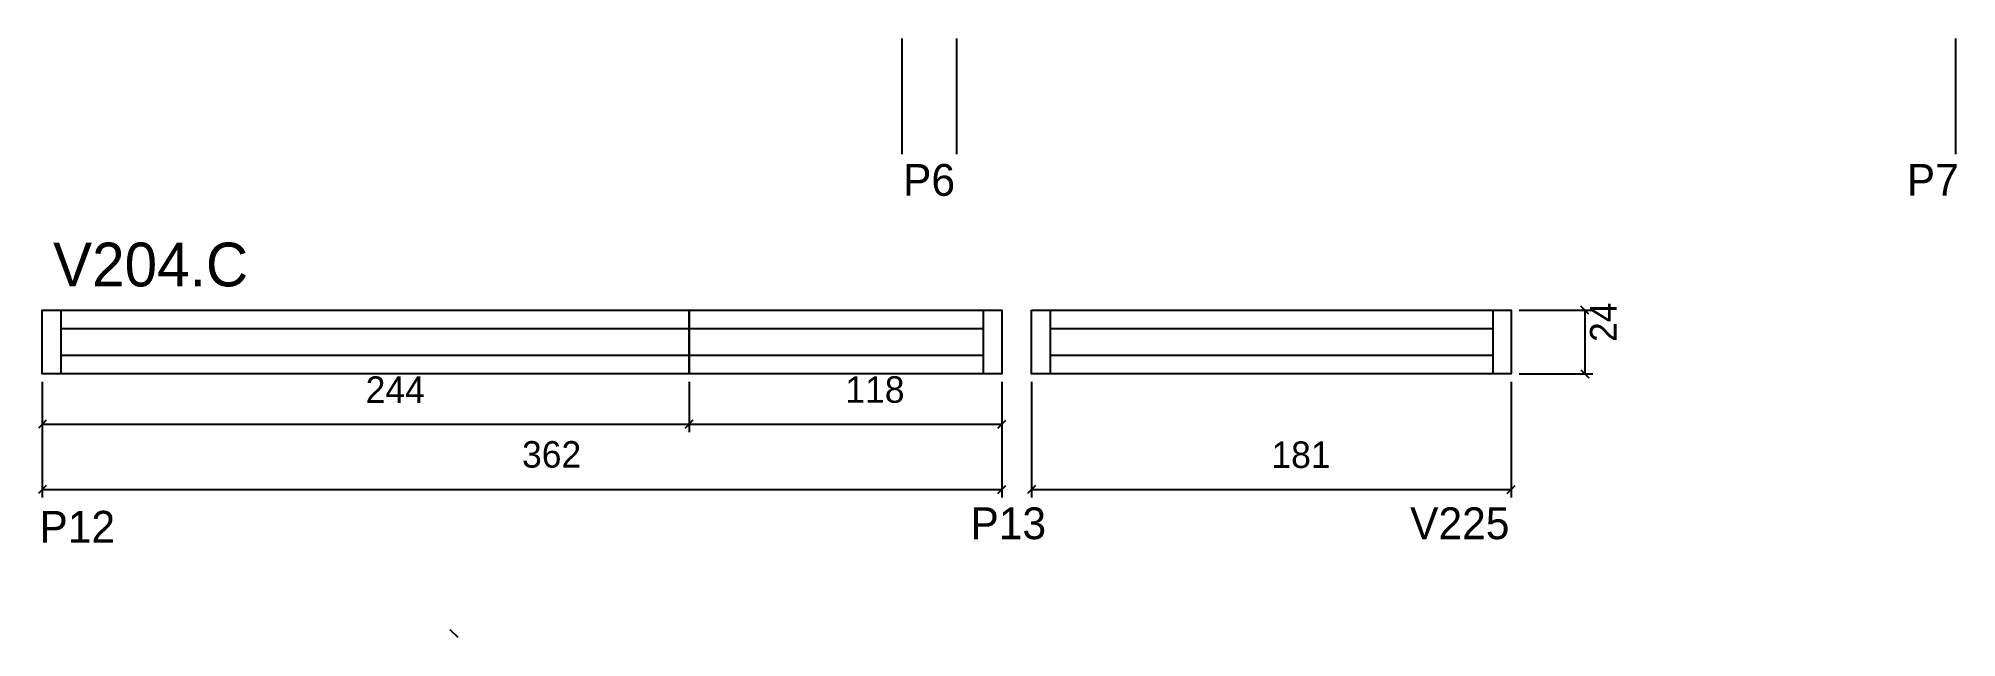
# Model space of a CAD drawing. Header units: metres. Extents: x 2121 to 2844, y 17344 to 17570.
import ezdxf

# ---------------------------------------------------------------- set-up
doc = ezdxf.new("R2010")
doc.units = ezdxf.units.M
for name, color, linetype in [('5', 7, 'Continuous'), ('COTA', 7, 'Continuous'), ('NOMENCLATURA', 7, 'Continuous'), ('Painéis', 7, 'Continuous'), ('SARR_2.2x7', 7, 'Continuous')]:
    doc.layers.add(name, color=color, linetype=linetype)

msp = doc.modelspace()

# ---------------------------------------------------------------- linework, layer by layer
at = {"layer": 'COTA', "color": 4, "lineweight": 25}
for p, q in [((2446.43, 17570.49), (2446.43, 17526.85)), ((2466.98, 17570.49), (2466.98, 17526.85)), ((2843.98, 17570.49), (2843.98, 17526.85)), ((2122.09, 17440.95), (2122.09, 17421.89)), ((2122.09, 17440.95), (2122.09, 17397.31)), ((2366.09, 17440.95), (2366.09, 17421.89)), ((2366.09, 17440.95), (2366.09, 17421.89)), ((2484.09, 17440.95), (2484.09, 17421.89)), ((2484.09, 17440.95), (2484.09, 17397.31)), ((2495.34, 17440.95), (2495.34, 17397.31)), ((2676.34, 17440.95), (2676.34, 17397.31)), ((2122.09, 17424.89), (2366.09, 17424.89)), ((2366.09, 17424.89), (2484.09, 17424.89)), ((2122.09, 17400.31), (2484.09, 17400.31)), ((2495.34, 17400.31), (2676.34, 17400.31))]:
    msp.add_line(p, q, dxfattribs=at)
at = {"layer": 'COTA', "color": 0, "lineweight": 25}
for p, q in [((2123.59, 17426.39), (2120.59, 17423.39)), ((2364.59, 17423.39), (2367.59, 17426.39)), ((2367.59, 17426.39), (2364.59, 17423.39)), ((2482.59, 17423.39), (2485.59, 17426.39)), ((2123.59, 17401.81), (2120.59, 17398.81)), ((2482.59, 17398.81), (2485.59, 17401.81)), ((2496.84, 17401.81), (2493.84, 17398.81)), ((2674.84, 17398.81), (2677.84, 17401.81))]:
    msp.add_line(p, q, dxfattribs=at)
at = {"layer": 'Painéis', "color": 4, "lineweight": 25}
for p, q in [((2679.34, 17467.95), (2707.13, 17467.95)), ((2704.13, 17467.95), (2704.13, 17443.95)), ((2679.34, 17443.95), (2707.13, 17443.95))]:
    msp.add_line(p, q, dxfattribs=at)
at = {"layer": 'Painéis', "color": 0, "lineweight": 25}
for p, q in [((2705.63, 17466.45), (2702.63, 17469.45)), ((2702.63, 17445.45), (2705.63, 17442.45)), ((2278.97, 17344.39), (2275.97, 17347.39))]:
    msp.add_line(p, q, dxfattribs=at)
at = {"layer": 'Painéis', "color": 200, "lineweight": 25}
for points in [[(2366.09, 17443.95), (2122.09, 17443.95), (2122.09, 17467.95), (2366.09, 17467.95)], [(2366.09, 17467.95), (2484.09, 17467.95), (2484.09, 17443.95), (2366.09, 17443.95)], [(2495.34, 17467.95), (2676.34, 17467.95), (2676.34, 17443.95), (2495.34, 17443.95)]]:
    msp.add_lwpolyline(points, close=True, dxfattribs=at)
at = {"layer": 'SARR_2.2x7', "color": 40, "lineweight": 25}
for p, q in [((2129.09, 17467.95), (2129.09, 17443.95)), ((2477.09, 17467.95), (2477.09, 17443.95)), ((2502.34, 17467.95), (2502.34, 17443.95)), ((2669.34, 17467.95), (2669.34, 17443.95)), ((2366.09, 17460.95), (2129.09, 17460.95)), ((2477.09, 17460.95), (2366.09, 17460.95)), ((2669.34, 17460.95), (2502.34, 17460.95)), ((2129.09, 17450.95), (2366.09, 17450.95)), ((2366.09, 17450.95), (2477.09, 17450.95)), ((2502.34, 17450.95), (2669.34, 17450.95))]:
    msp.add_line(p, q, dxfattribs=at)

# ---------------------------------------------------------------- texts
at = {"layer": '5', "color": 5, "lineweight": 25}
for s, p in [('P6', (2446.84, 17511.08)), ('P7', (2825.55, 17511.08)), ('P13', (2472.27, 17381.54)), ('V225', (2638.17, 17381.54)), ('P12', (2120.98, 17380.21))]:
    msp.add_text(s, height=12, rotation=359.99996, dxfattribs=at).set_placement(p)
at = {"layer": 'COTA', "color": 240, "lineweight": 25}
for s, p in [('244', (2244.09, 17432.97)), ('118', (2425.09, 17432.99)), ('362', (2303.09, 17408.53)), ('181', (2585.84, 17408.41))]:
    msp.add_text(s, height=10, dxfattribs=at).set_placement(p)
at = {"layer": 'NOMENCLATURA', "color": 7, "lineweight": 25}
msp.add_text('V204.C', height=16.5, dxfattribs=at).set_placement((2126.15, 17476.92))
at = {"layer": 'Painéis', "color": 240, "lineweight": 25}
msp.add_text('24', height=10, rotation=90, dxfattribs=at).set_placement((2716.06, 17455.95))

doc.saveas('drawing.dxf')
